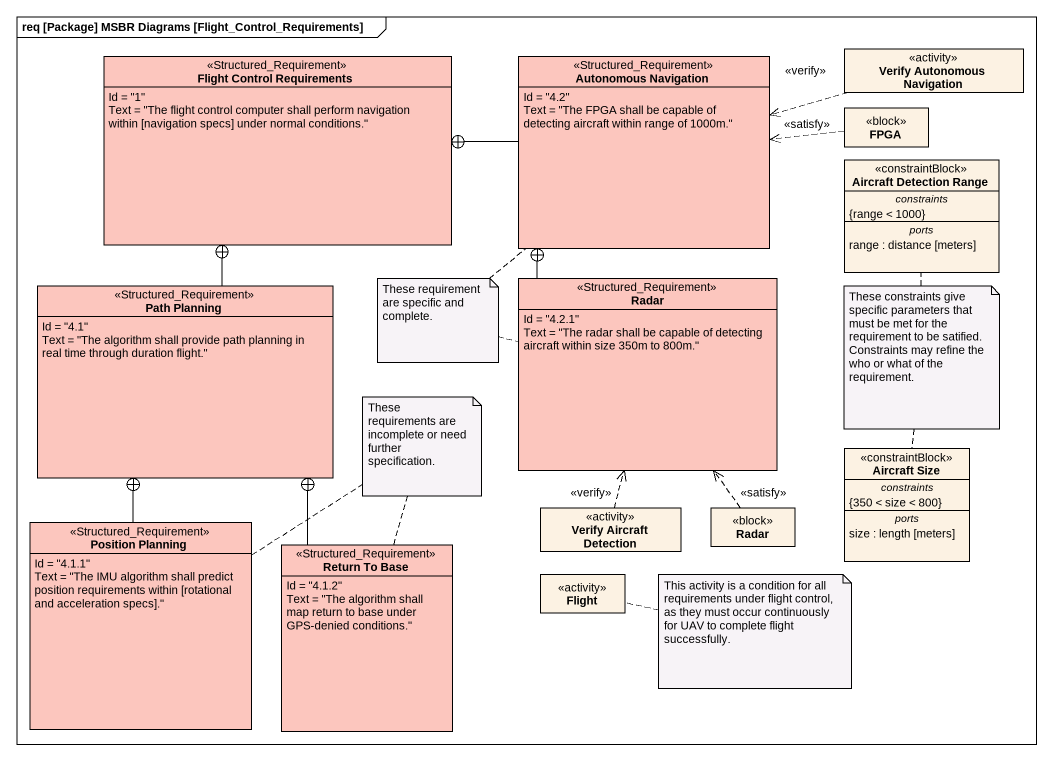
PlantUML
@startuml
mainframe req [Package] MSBR Diagrams [Flight_Control_Requirements]
hide circle
hide empty members
class "Flight Control Requirements" as Flight_Control_Requirements <<Structured_Requirement>> #FCC6BE {
  Id = "1"
  Text = "The flight control computer shall perform navigation within [navigation specs] under normal conditions."
}
class "Autonomous Navigation" as Autonomous_Navigation <<Structured_Requirement>> #FCC6BE {
  Id = "4.2"
  Text = "The FPGA shall be capable of detecting aircraft within range of 1000m."
}
class "Verify Autonomous Navigation" as Verify_Autonomous_Navigation <<activity>>
class FPGA <<block>>
class "Aircraft Detection Range" as Aircraft_Detection_Range <<constraintBlock>> {
  -- constraints --
  {range < 1000}
  -- ports --
  range : distance [meters]
}
class "Path Planning" as Path_Planning <<Structured_Requirement>> #FCC6BE {
  Id = "4.1"
  Text = "The algorithm shall provide path planning in real time through duration flight."
}
class Radar <<Structured_Requirement>> #FCC6BE {
  Id = "4.2.1"
  Text = "The radar shall be capable of detecting aircraft within size 350m to 800m."
}
class "Aircraft Size" as Aircraft_Size <<constraintBlock>> {
  -- constraints --
  {350 < size < 800}
  -- ports --
  size : length [meters]
}
class "Position Planning" as Position_Planning <<Structured_Requirement>> #FCC6BE {
  Id = "4.1.1"
  Text = "The IMU algorithm shall predict position requirements within [rotational and acceleration specs]."
}
class "Verify Aircraft Detection" as Verify_Aircraft_Detection <<activity>>
class "Radar" as Radar_2 <<block>>
class "Return To Base" as Return_To_Base <<Structured_Requirement>> #FCC6BE {
  Id = "4.1.2"
  Text = "The algorithm shall map return to base under GPS-denied conditions."
}
class Flight <<activity>>
Autonomous_Navigation -left-+ Flight_Control_Requirements
Verify_Autonomous_Navigation .left.> Autonomous_Navigation : <<verify>>
FPGA .left.> Autonomous_Navigation : <<satisfy>>
Path_Planning -up-+ Flight_Control_Requirements
Radar -up-+ Autonomous_Navigation
Position_Planning -up-+ Path_Planning
Verify_Aircraft_Detection .up.> Radar : <<verify>>
Radar_2 .up.> Radar : <<satisfy>>
Return_To_Base -up-+ Path_Planning
note as N1
  These requirement are specific and complete.
end note
N1 .. Autonomous_Navigation
N1 .. Radar
note as N2
  These constraints give specific parameters that must be met for the requirement to be satified. Constraints may refine the who or what of the requirement.
end note
N2 .. Aircraft_Detection_Range
N2 .. Aircraft_Size
note as N3
  These requirements are incomplete or need further specification.
end note
N3 .. Return_To_Base
N3 .. Position_Planning
note right of Flight : This activity is a condition for all requirements under flight control, as they must occur continuously for UAV to complete flight successfully.
@enduml
